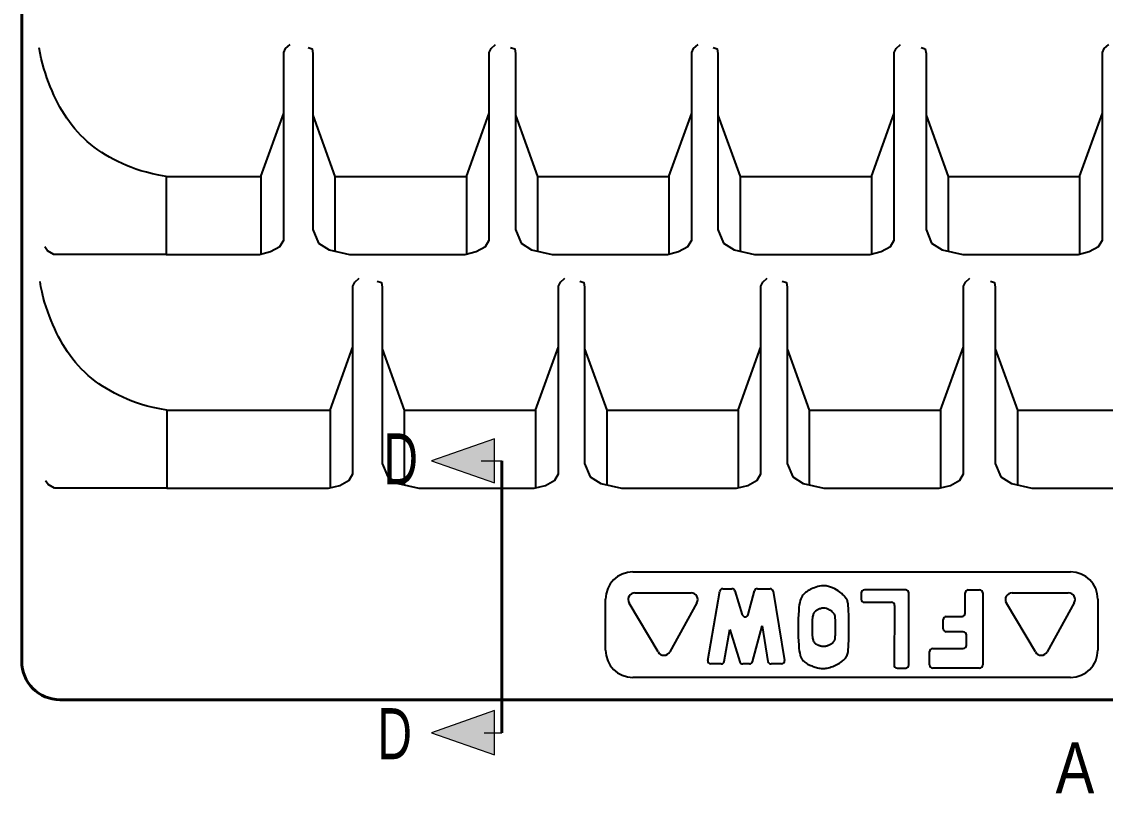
# Model space of a CAD drawing. Extents: x 36.6 to 72, y 0.5 to 22.5.
# Drawn here: x 61.507 to 64.689, y 13.659 to 15.925 of the extents above; entities that cross this region are included whole.
import ezdxf

# ---------------------------------------------------------------- set-up
doc = ezdxf.new("R2010")
doc.units = 0
doc.header["$LTSCALE"] = 0.06
doc.layers.add('1', color=7, linetype='Continuous', lineweight=40)
doc.layers.add('2', color=7, linetype='Continuous', lineweight=13)

msp = doc.modelspace()

# ---------------------------------------------------------------- hatches: boundary and pattern name
at = {"layer": '1'}
for points in [[(62.89475, 14.57075), (62.89475, 14.70033), (62.70992, 14.63558), (62.70992, 14.63558)], [(62.89475, 13.77233), (62.89475, 13.90192), (62.70992, 13.83717), (62.70992, 13.83717)]]:
    msp.add_hatch(color=256, dxfattribs=at).paths.add_polyline_path(points)

# ---------------------------------------------------------------- linework, layer by layer
at = {"layer": '1', "lineweight": 53}
for p, q in [((61.50658, 18.659), (61.50658, 14.04658)), ((61.61908, 13.93408), (66.21917, 13.93408))]:
    msp.add_line(p, q, dxfattribs=at)
at = {"layer": '1'}
for p, q in [((62.20892, 15.47058), (62.276, 15.656)), ((62.81233, 15.47058), (62.87942, 15.656)), ((63.407, 15.47058), (63.474, 15.656)), ((64.00158, 15.47058), (64.06867, 15.656)), ((64.61267, 15.47058), (64.67975, 15.656)), ((62.95633, 15.65), (63.02117, 15.47058)), ((63.55092, 15.65), (63.61583, 15.47058)), ((64.16208, 15.65), (64.22692, 15.47058)), ((61.93083, 15.47058), (62.20892, 15.47058)), ((61.93083, 15.47058), (61.93083, 15.241)), ((62.20892, 15.47058), (62.20892, 15.24217)), ((63.02117, 15.47058), (63.407, 15.47058)), ((63.02117, 15.47058), (63.02117, 15.25067)), ((63.407, 15.47058), (63.407, 15.24217)), ((63.61583, 15.47058), (64.00158, 15.47058)), ((63.61583, 15.47058), (63.61583, 15.25067)), ((64.00158, 15.47058), (64.00158, 15.24217)), ((64.22692, 15.47058), (64.61267, 15.47058)), ((64.22692, 15.47058), (64.22692, 15.25067)), ((64.61267, 15.47058), (64.61267, 15.24217)), ((62.41225, 14.78442), (62.47933, 14.96975)), ((62.56508, 14.96383), (62.62992, 14.78442)), ((63.01567, 14.78442), (63.08275, 14.96975)), ((63.61033, 14.78442), (63.67733, 14.96975)), ((64.20492, 14.78442), (64.272, 14.96975)), ((61.93308, 14.78442), (61.93308, 14.55483)), ((62.62992, 14.78442), (63.01567, 14.78442)), ((62.62992, 14.78442), (62.62992, 14.5645)), ((63.01567, 14.78442), (63.01567, 14.556)), ((61.58467, 14.56592), (61.57692, 14.57692)), ((61.60333, 14.55483), (61.58467, 14.56592)), ((61.93308, 14.55483), (61.60333, 14.55483)), ((63.30125, 14.30908), (64.58658, 14.30908)), ((63.565, 14.26), (63.59208, 14.26)), ((63.667, 14.26), (63.70392, 14.26)), ((64.10233, 14.2565), (63.98092, 14.2565)), ((64.286, 14.2565), (64.3195, 14.2565)), ((63.22125, 14.07958), (63.22125, 14.22908)), ((63.30725, 14.248), (63.472, 14.248)), ((63.52158, 14.04958), (63.55617, 14.25258)), ((63.60067, 14.25375), (63.6225, 14.18367)), ((63.63983, 14.184), (63.65825, 14.25333)), ((63.71275, 14.2525), (63.74625, 14.04958)), ((63.97192, 14.2475), (63.97192, 14.229)), ((64.11133, 14.03608), (64.11133, 14.2475)), ((64.277, 14.18725), (64.277, 14.2475)), ((64.3285, 14.2475), (64.3285, 14.03608)), ((64.41508, 14.248), (64.57983, 14.248)), ((64.66658, 14.22908), (64.66658, 14.07958)), ((63.37533, 14.07433), (63.29008, 14.21775)), ((63.4895, 14.21833), (63.41, 14.07483)), ((63.98092, 14.22), (64.06067, 14.22)), ((64.06967, 14.21092), (64.06817, 14.03617)), ((64.48317, 14.07433), (64.39792, 14.21775)), ((64.59733, 14.21833), (64.51783, 14.07483)), ((64.21225, 14.14217), (64.21225, 14.16925)), ((64.22125, 14.17825), (64.268, 14.17825)), ((63.56975, 14.04658), (63.58567, 14.14017)), ((63.58567, 14.14017), (63.61525, 14.04542)), ((63.65283, 14.04575), (63.68075, 14.15083)), ((63.68075, 14.15083), (63.69792, 14.04658)), ((64.27142, 14.13317), (64.22125, 14.13317)), ((64.28042, 14.09342), (64.28042, 14.12417)), ((64.17267, 14.03608), (64.17267, 14.07542)), ((64.18167, 14.08442), (64.27142, 14.08442)), ((63.56092, 14.03908), (63.5305, 14.03908)), ((63.64417, 14.03908), (63.62383, 14.03908)), ((63.73742, 14.03908), (63.70683, 14.03908)), ((64.07717, 14.02708), (64.10233, 14.02708)), ((64.58658, 13.99958), (63.30125, 13.99958))]:
    msp.add_line(p, q, dxfattribs=at)
for points in [[(61.93083, 15.4705), (61.90967, 15.47425), (61.89033, 15.47825), (61.87275, 15.4825), (61.85658, 15.48708), (61.84158, 15.49192), (61.82758, 15.49708), (61.81433, 15.5025), (61.8015, 15.50817), (61.789, 15.51408), (61.77675, 15.52025), (61.76475, 15.52675), (61.75308, 15.53342), (61.74167, 15.54067), (61.73058, 15.54808), (61.71983, 15.55583), (61.70942, 15.56392), (61.69933, 15.5725), (61.68967, 15.58142), (61.68033, 15.59067), (61.67133, 15.60017), (61.66275, 15.61008), (61.65458, 15.62017), (61.64667, 15.6305), (61.63925, 15.64108), (61.63217, 15.65192), (61.62542, 15.66283), (61.619, 15.67408), (61.61283, 15.6855), (61.607, 15.69717), (61.60133, 15.70925), (61.59592, 15.7215), (61.59067, 15.734), (61.58558, 15.74683), (61.58075, 15.76), (61.57617, 15.7735), (61.57183, 15.7875), (61.56783, 15.80183), (61.56417, 15.81675), (61.561, 15.83217), (61.55825, 15.84817)], [(61.93083, 15.241), (62.20458, 15.241), (62.2375, 15.2495), (62.265, 15.26483), (62.276, 15.28342), (62.276, 15.8345), (62.2815, 15.8455), (62.29467, 15.8575)], [(62.34742, 15.84892), (62.3595, 15.84475), (62.36175, 15.83117), (62.36175, 15.31417), (62.37817, 15.27417), (62.409, 15.25467), (62.46942, 15.241), (62.80792, 15.241), (62.84092, 15.2495), (62.86842, 15.26483), (62.87942, 15.28342), (62.87942, 15.8345), (62.88492, 15.8455), (62.89808, 15.8575)], [(62.94208, 15.84892), (62.95417, 15.84475), (62.95633, 15.83117), (62.95633, 15.31417), (62.97283, 15.27417), (63.00358, 15.25467), (63.06408, 15.241), (63.40258, 15.241), (63.43558, 15.2495), (63.463, 15.26483), (63.474, 15.28342), (63.474, 15.8345), (63.4795, 15.8455), (63.49267, 15.8575)], [(63.53667, 15.84892), (63.54875, 15.84475), (63.55092, 15.83117), (63.55092, 15.31417), (63.56742, 15.27417), (63.59825, 15.25467), (63.65867, 15.241), (63.99717, 15.241), (64.03017, 15.2495), (64.05767, 15.26483), (64.06867, 15.28342), (64.06867, 15.8345), (64.07417, 15.8455), (64.08733, 15.8575)], [(64.14775, 15.84892), (64.15983, 15.84475), (64.16208, 15.83117), (64.16208, 15.31417), (64.17858, 15.27417), (64.20933, 15.25467), (64.26975, 15.241), (64.60833, 15.241), (64.64125, 15.2495), (64.66875, 15.26483), (64.67975, 15.28342), (64.67975, 15.8345), (64.68525, 15.8455), (64.69842, 15.8575)], [(62.36175, 15.65), (62.42658, 15.47058), (62.42658, 15.25067)], [(62.42658, 15.47058), (62.81233, 15.47058), (62.81233, 15.24217)], [(61.93083, 15.241), (61.60117, 15.241), (61.58242, 15.25208), (61.57475, 15.26317)], [(61.93308, 14.78442), (61.91183, 14.78808), (61.89258, 14.79208), (61.87492, 14.79633), (61.85875, 14.80092), (61.84383, 14.80575), (61.82983, 14.81092), (61.8165, 14.81633), (61.80375, 14.822), (61.79125, 14.82783), (61.77892, 14.83408), (61.767, 14.84058), (61.75525, 14.84733), (61.74383, 14.85442), (61.73275, 14.86183), (61.722, 14.86967), (61.71158, 14.87783), (61.7015, 14.88633), (61.69183, 14.89525), (61.6825, 14.9045), (61.67358, 14.914), (61.665, 14.92383), (61.65675, 14.934), (61.64892, 14.94433), (61.64142, 14.95492), (61.63433, 14.96567), (61.62758, 14.97667), (61.62117, 14.98783), (61.615, 14.99933), (61.60917, 15.01108), (61.6035, 15.023), (61.59808, 15.03525), (61.59292, 15.04783), (61.58783, 15.0605), (61.58292, 15.07367), (61.57833, 15.08725), (61.574, 15.10117), (61.57, 15.11567), (61.56642, 15.13058), (61.56317, 15.146), (61.5605, 15.16192)], [(61.93308, 14.55483), (62.40792, 14.55483), (62.44083, 14.56333), (62.46833, 14.57867), (62.47933, 14.59733), (62.47933, 15.14825), (62.48483, 15.15942), (62.498, 15.17133)], [(62.55075, 15.16283), (62.56283, 15.15858), (62.56508, 15.14483), (62.56508, 14.62792), (62.5815, 14.588), (62.61233, 14.56842), (62.67275, 14.55483), (63.01125, 14.55483), (63.04425, 14.56333), (63.07175, 14.57867), (63.08275, 14.59733), (63.08275, 15.14825), (63.08825, 15.15942), (63.10142, 15.17133)], [(63.14542, 15.16283), (63.1575, 15.15858), (63.15967, 15.14483), (63.15967, 14.62792), (63.17617, 14.588), (63.20692, 14.56842), (63.26742, 14.55483), (63.60592, 14.55483), (63.63892, 14.56333), (63.66633, 14.57867), (63.67733, 14.59733), (63.67733, 15.14825), (63.68283, 15.15942), (63.696, 15.17133)], [(63.74, 15.16283), (63.75208, 15.15858), (63.75425, 15.14483), (63.75425, 14.62792), (63.77075, 14.588), (63.80158, 14.56842), (63.862, 14.55483), (64.2005, 14.55483), (64.2335, 14.56333), (64.261, 14.57867), (64.272, 14.59733), (64.272, 15.14825), (64.2775, 15.15942), (64.29067, 15.17133)], [(64.35108, 15.16283), (64.36317, 15.15858), (64.36542, 15.14483), (64.36542, 14.62792), (64.38192, 14.588), (64.41267, 14.56842), (64.47308, 14.55483), (64.81167, 14.55483), (64.84458, 14.56333), (64.87208, 14.57867), (64.88308, 14.59733), (64.88308, 15.14825), (64.88858, 15.15942), (64.90175, 15.17133)], [(63.15967, 14.96383), (63.2245, 14.78442), (63.2245, 14.5645)], [(63.75425, 14.96383), (63.81917, 14.78442), (63.81917, 14.5645)], [(64.36542, 14.96383), (64.43025, 14.78442), (64.43025, 14.5645)], [(61.93308, 14.78442), (62.41225, 14.78442), (62.41225, 14.556)], [(63.2245, 14.78442), (63.61033, 14.78442), (63.61033, 14.556)], [(63.81917, 14.78442), (64.20492, 14.78442), (64.20492, 14.556)], [(64.43025, 14.78442), (64.816, 14.78442), (64.816, 14.556)], [(63.869, 14.26875), (63.86192, 14.26858), (63.85542, 14.268), (63.84958, 14.26717), (63.84417, 14.266), (63.83917, 14.26458), (63.8345, 14.26292), (63.83025, 14.26117), (63.82617, 14.25933), (63.82225, 14.25742), (63.8185, 14.25542), (63.81492, 14.25325), (63.81158, 14.25108), (63.80842, 14.24867), (63.8055, 14.24617), (63.80275, 14.2435), (63.80025, 14.24067), (63.798, 14.23758), (63.79592, 14.23417), (63.79408, 14.23017), (63.7925, 14.22542), (63.79108, 14.21975), (63.78992, 14.213), (63.78892, 14.20492), (63.78808, 14.19533), (63.7875, 14.18425), (63.787, 14.17192), (63.78675, 14.15875), (63.78667, 14.14517), (63.78675, 14.13167), (63.787, 14.1185), (63.7875, 14.10617), (63.78808, 14.09508), (63.78892, 14.08558), (63.78992, 14.0775), (63.79108, 14.07075), (63.79242, 14.06517), (63.79392, 14.06058), (63.79558, 14.05675), (63.79742, 14.0535), (63.79942, 14.05075), (63.80158, 14.04825), (63.80383, 14.046), (63.80625, 14.044), (63.80883, 14.04217), (63.81158, 14.04042), (63.81442, 14.03883), (63.81733, 14.03733), (63.82042, 14.03592), (63.8235, 14.03458), (63.82675, 14.03317), (63.83008, 14.03192), (63.8335, 14.03075), (63.83692, 14.02958), (63.84033, 14.02858), (63.84383, 14.02775), (63.84725, 14.027), (63.85067, 14.0265), (63.85408, 14.02608), (63.8575, 14.02592), (63.861, 14.02583), (63.8645, 14.02608), (63.86817, 14.02642), (63.87192, 14.02708), (63.87575, 14.02792), (63.87975, 14.029), (63.88383, 14.03033), (63.888, 14.03183), (63.89217, 14.0335), (63.89633, 14.03533), (63.90033, 14.03725), (63.90417, 14.03933), (63.90783, 14.0415), (63.91117, 14.04367), (63.91433, 14.04592), (63.91717, 14.04817), (63.91983, 14.0505), (63.92217, 14.05283), (63.92433, 14.05517), (63.92625, 14.0575), (63.92792, 14.05975), (63.92933, 14.06208), (63.93058, 14.06458), (63.93167, 14.06758), (63.9325, 14.07117), (63.93325, 14.07575), (63.93375, 14.0815), (63.93425, 14.08867), (63.93458, 14.09742), (63.93492, 14.10792), (63.93508, 14.11983), (63.93517, 14.13267), (63.93525, 14.146), (63.93517, 14.15925), (63.93508, 14.17208), (63.93492, 14.18383), (63.93458, 14.19417), (63.93425, 14.20275), (63.93383, 14.20958), (63.93325, 14.215), (63.93267, 14.21925)], [(63.93267, 14.21925), (63.93192, 14.2225), (63.93108, 14.22508), (63.93008, 14.22717), (63.929, 14.22908), (63.92775, 14.23092), (63.92642, 14.23283), (63.92492, 14.23483), (63.92325, 14.23683), (63.92133, 14.23892), (63.91925, 14.24108), (63.91692, 14.24342), (63.91433, 14.24575), (63.9115, 14.24825), (63.90825, 14.25083), (63.90433, 14.25358), (63.89958, 14.25642), (63.89392, 14.25933), (63.887, 14.26242), (63.87875, 14.26558), (63.869, 14.26875)], [(63.8655, 14.20317), (63.86225, 14.20308), (63.85925, 14.20283), (63.8565, 14.20242), (63.854, 14.20183), (63.85175, 14.20117), (63.84958, 14.20042), (63.84758, 14.19967), (63.84575, 14.19875), (63.84392, 14.19792), (63.84217, 14.197), (63.84058, 14.196), (63.839, 14.195), (63.83758, 14.19392), (63.83617, 14.19275), (63.83492, 14.1915), (63.83383, 14.19017), (63.83275, 14.18875), (63.83183, 14.18717), (63.831, 14.18533), (63.83025, 14.18317), (63.82958, 14.1805), (63.829, 14.17742), (63.82858, 14.17367), (63.82817, 14.16925), (63.82792, 14.16417), (63.82767, 14.1585), (63.82758, 14.15242), (63.8275, 14.14617), (63.82758, 14.13992), (63.82767, 14.13383), (63.82792, 14.12817), (63.82817, 14.123), (63.82858, 14.11858), (63.829, 14.11492), (63.82958, 14.11183), (63.83017, 14.10925), (63.83083, 14.10708), (63.83167, 14.10533), (63.8325, 14.10383), (63.83342, 14.10258), (63.83442, 14.10142), (63.83542, 14.10042), (63.83658, 14.09942), (63.83775, 14.09858), (63.839, 14.09783), (63.84033, 14.09708), (63.84167, 14.09642), (63.84308, 14.09575), (63.8445, 14.09508), (63.846, 14.0945), (63.84758, 14.09392), (63.84908, 14.09333), (63.85067, 14.09283), (63.85225, 14.09233), (63.85392, 14.092), (63.8555, 14.09167), (63.85708, 14.09142), (63.85858, 14.09117), (63.86017, 14.09108), (63.86183, 14.09108), (63.86342, 14.09117), (63.86508, 14.09133), (63.86683, 14.09167), (63.86858, 14.092), (63.8705, 14.0925), (63.87233, 14.09317), (63.87425, 14.09383), (63.87617, 14.09458), (63.87808, 14.09542), (63.87992, 14.09633), (63.88175, 14.09733), (63.88342, 14.09833), (63.885, 14.09933), (63.88642, 14.10033), (63.88775, 14.10142), (63.88892, 14.1025), (63.89008, 14.1035), (63.891, 14.10458), (63.89192, 14.10567), (63.89267, 14.10675), (63.89333, 14.10783), (63.89392, 14.109), (63.89442, 14.11033), (63.89483, 14.112), (63.89508, 14.11408), (63.89542, 14.11675), (63.89558, 14.12008), (63.89575, 14.12408), (63.89592, 14.12892), (63.896, 14.13442), (63.89608, 14.14033), (63.89608, 14.1465), (63.89608, 14.15267), (63.896, 14.1585), (63.89592, 14.164), (63.89575, 14.16875), (63.89558, 14.17267), (63.89542, 14.17583), (63.89517, 14.17833), (63.89483, 14.18025)], [(63.89483, 14.18025), (63.8945, 14.18183), (63.89417, 14.183), (63.89367, 14.18392), (63.89317, 14.18483), (63.89258, 14.18567), (63.892, 14.18658), (63.89125, 14.1875), (63.8905, 14.18842), (63.88967, 14.18933), (63.88867, 14.19042), (63.88758, 14.19142), (63.88642, 14.1925), (63.88508, 14.19367), (63.88358, 14.19492), (63.88175, 14.19617), (63.87958, 14.19742), (63.877, 14.19883), (63.87383, 14.20017), (63.87, 14.20167), (63.8655, 14.20317)], [(64.3195, 14.02708), (64.22725, 14.02708), (64.18167, 14.02708)]]:
    msp.add_lwpolyline(points, dxfattribs=at)
at = {"layer": '1', "lineweight": 25}
for points in [[(62.89475, 14.57075), (62.89475, 14.70033), (62.70992, 14.63558), (62.70992, 14.63558)], [(62.89475, 13.77233), (62.89475, 13.90192), (62.70992, 13.83717), (62.70992, 13.83717)]]:
    msp.add_lwpolyline(points, close=True, dxfattribs=at)
at = {"layer": '1'}
for centre, radius, start, end in [((63.30125, 14.22908), 0.08, 90, 180), ((64.58658, 14.22908), 0.08, 0, 90), ((63.565, 14.251), 0.009, 90, 170.34749), ((63.59208, 14.251), 0.009, 17.3188, 90), ((63.667, 14.251), 0.009, 90, 165.07657), ((63.70392, 14.251), 0.009, 9.37472, 90), ((63.98092, 14.2475), 0.009, 90, 180), ((64.10233, 14.2475), 0.009, 0, 90), ((64.286, 14.2475), 0.009, 90, 180), ((64.3195, 14.2475), 0.009, 0, 90), ((63.30725, 14.228), 0.02, 90, 210.72044), ((63.472, 14.228), 0.02, 331.01462, 90), ((63.98092, 14.229), 0.009, 180, 270), ((64.41508, 14.228), 0.02, 90, 210.72044), ((64.57983, 14.228), 0.02, 331.01462, 90), ((64.06067, 14.211), 0.009, 359.49619, 90), ((63.63108, 14.18633), 0.009, 197.3188, 345.07656), ((64.22125, 14.16925), 0.009, 90, 180), ((64.268, 14.18725), 0.009, 270, 0), ((64.22125, 14.14217), 0.009, 180, 270), ((64.27142, 14.12417), 0.009, 0, 90), ((63.30125, 14.07958), 0.08, 180, 270), ((63.3925, 14.0845), 0.02, 210.72044, 331.01462), ((64.18167, 14.07542), 0.009, 90, 180), ((64.27142, 14.09342), 0.009, 270, 0), ((64.50033, 14.0845), 0.02, 210.72044, 331.01462), ((64.58658, 14.07958), 0.08, 270, 0), ((63.53047, 14.04808), 0.009, 170.32268, 270), ((63.56091, 14.04808), 0.009, 270, 350.38558), ((63.6238, 14.04808), 0.009, 197.3526, 270), ((63.64413, 14.04808), 0.009, 270, 345.17215), ((63.70683, 14.04808), 0.009, 189.34562, 270), ((63.73742, 14.04808), 0.009, 270, 9.37472), ((64.07717, 14.03608), 0.009, 179.49619, 270), ((64.10233, 14.03608), 0.009, 270, 0), ((64.18167, 14.03608), 0.009, 180, 270), ((64.3195, 14.03608), 0.009, 270, 0)]:
    msp.add_arc(centre, radius, start, end, dxfattribs=at)
at = {"layer": '1', "lineweight": 53}
msp.add_arc((61.61908, 14.04658), 0.1125, 180, 270, dxfattribs=at)
at = {"layer": '2', "lineweight": 25}
for p, q in [((62.856, 14.63558), (62.91675, 14.63558)), ((62.8645, 13.83717), (62.91675, 13.83717))]:
    msp.add_line(p, q, dxfattribs=at)
at = {"layer": '2', "lineweight": 53}
msp.add_line((62.91675, 14.63558), (62.91675, 13.83717), dxfattribs=at)

# ---------------------------------------------------------------- texts
at = {"layer": '2'}
for s, width, p in [('D', 0.7, (62.56883, 14.566)), ('D', 0.7, (62.55117, 13.75933)), ('A', 0.85, (64.54242, 13.65925))]:
    msp.add_text(s, height=0.15, dxfattribs=dict(at, width=width)).set_placement(p)

doc.saveas('drawing.dxf')
